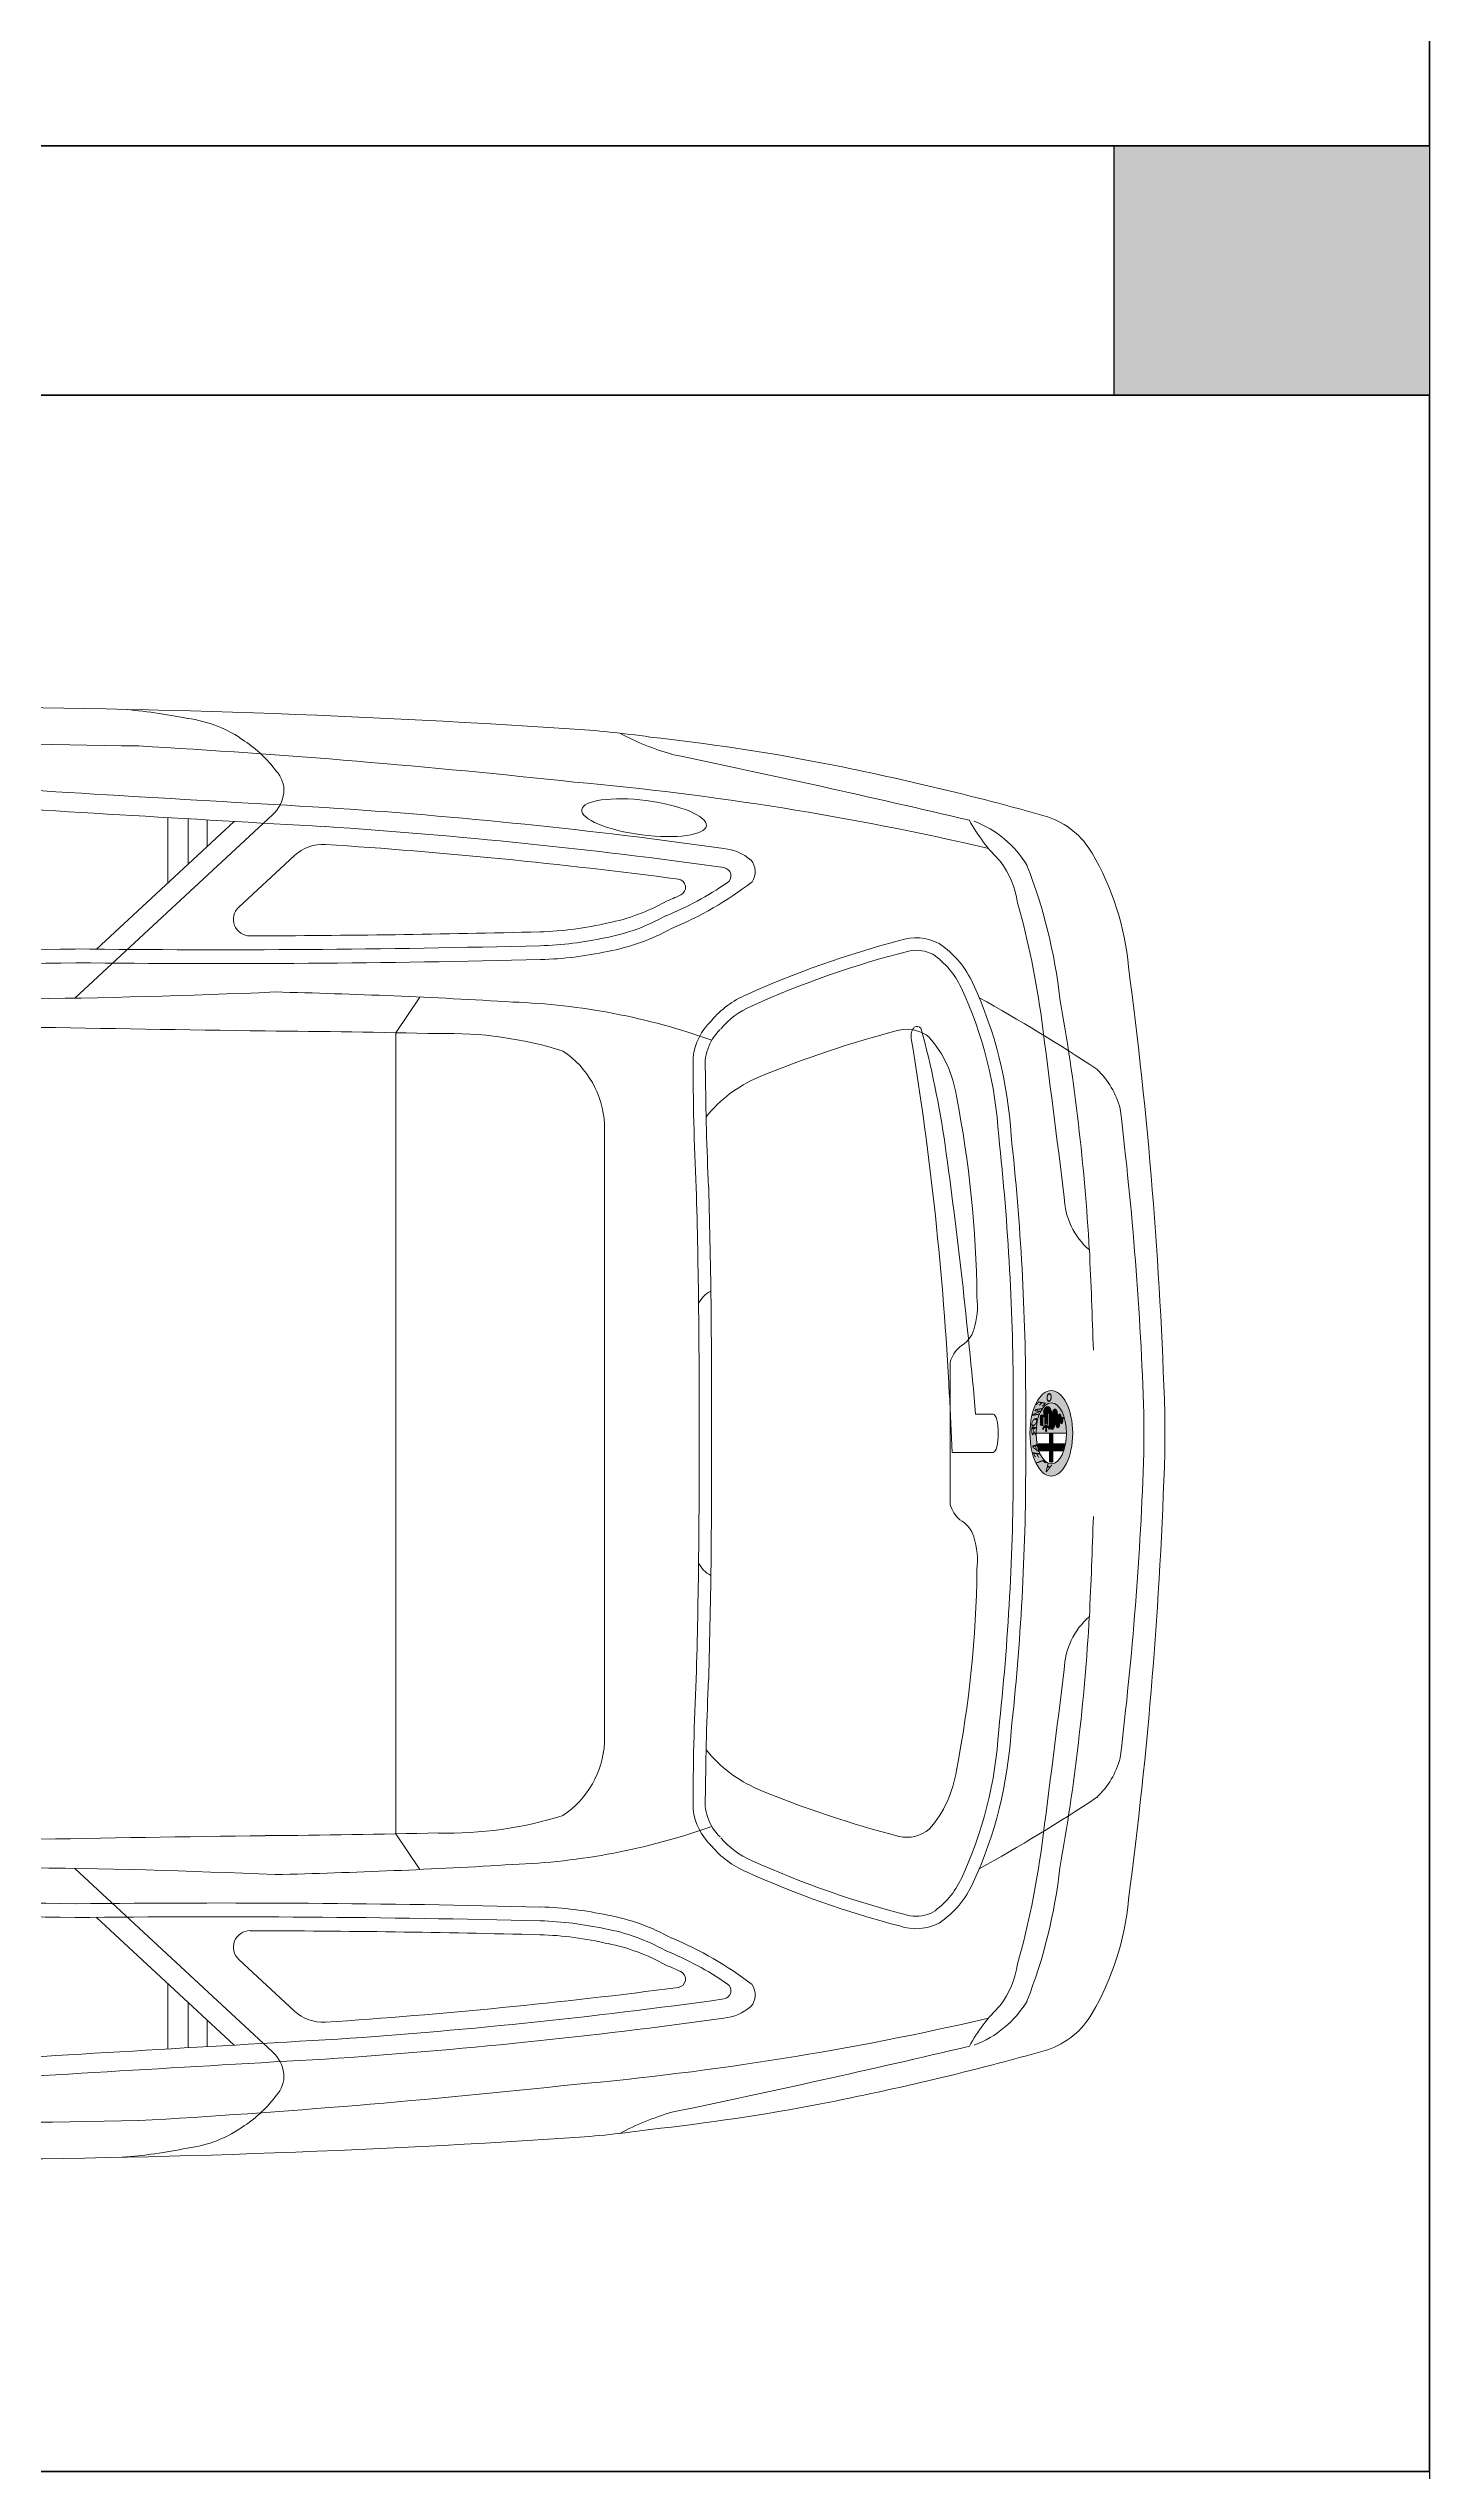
# Model space of a CAD drawing. Header units: metres. Extents: x 2865 to 2957, y -495 to -392.
# Drawn here: x 2876.719 to 2878.383, y -422.447 to -419.529 of the extents above; entities that cross this region are included whole.
import ezdxf

# ---------------------------------------------------------------- set-up
doc = ezdxf.new("R2010")
doc.units = ezdxf.units.M
doc.header["$LTSCALE"] = 12.7
doc.layers.get('Defpoints').update_dxf_attribs({"color": 140})
for name, color, linetype in [('BLK_1_MAX_HEIGHT_CAL_SET_BACK', 7, 'Continuous'), ('PARKING_SLOT', 7, 'Continuous'), ('TWO_WHEELER_DRIVE_WAY', 7, 'Continuous')]:
    doc.layers.add(name, color=color, linetype=linetype)
doc.styles.add('ALFA', font='')
doc.styles.add('Annotative', font='ARIALN.TTF')
doc.styles.get('ALFA').set_extended_font_data('Arial Black')
doc.dimstyles.new('BLD OUTER', dxfattribs={"dimscale": 0.096, "dimtxt": 3, "dimasz": 1.5, "dimexe": 1.524, "dimexo": 3.96875, "dimgap": 0.889, "dimtad": 0, "dimzin": 0, "dimdsep": 46, "dimtxsty": 'Annotative', "dimblk": 'OBLIQUE', "dimcen": 0, "dimdle": 1.5, "dimclrd": 256, "dimadec": 0, "dimazin": 0, "dimtfac": 1, "dimtofl": 0, "dimtmove": 0, "dimatfit": 3, "dimldrblk": 'OPEN', "dimfxl": 0, "dimtolj": 1, "dimtzin": 0, "dimlwd": 18, "dimlwe": 18, "dimarcsym": 0})

# ---------------------------------------------------------------- blocks, each defined once
blk = doc.blocks.new('A$C1AA45CAD')
h = blk.add_hatch(color=256)
h.dxf.hatch_style = 1
h.paths.add_polyline_path([(0, 0), (-0.3, 0), (-0.3, -0.38), (0, -0.38)])
blk.add_lwpolyline([(-0.3, -0.38), (0, -0.38), (0, 0), (-0.3, 0)], close=True)
blk = doc.blocks.new('A$C43C371B0')
at = {"lineweight": 15}
h = blk.add_hatch(color=8, dxfattribs=at)
edge = h.paths.add_edge_path()
edge.add_ellipse((-0.7896, 0), major_axis=(0, -0.0515), ratio=0.5, start_angle=180, end_angle=180, ccw=False)
edge = h.paths.add_edge_path(flags=16)
edge.add_ellipse((-0.7896, 0), major_axis=(0, -0.0367), ratio=0.5, start_angle=-180, end_angle=180, ccw=False)
h = blk.add_hatch(color=8, dxfattribs=at)
edge = h.paths.add_edge_path(flags=16)
edge.add_ellipse((-0.785, 0.0123), major_axis=(0, -0.00177), ratio=0.5, start_angle=-6.9248, end_angle=75.4624)
edge.add_line((-0.7841, 0.0119), (-0.7841, 0.02))
edge.add_line((-0.7841, 0.02), (-0.7831, 0.02))
edge.add_line((-0.7831, 0.02), (-0.7831, 0.0122))
edge.add_ellipse((-0.7819, 0.013), major_axis=(0, -0.00259), ratio=0.5, start_angle=-70.9074, end_angle=7.0138)
edge.add_line((-0.7817, 0.0105), (-0.7817, 0.0199))
edge.add_line((-0.7817, 0.0199), (-0.7807, 0.0199))
edge.add_line((-0.7807, 0.0199), (-0.7807, 0.0262))
edge.add_line((-0.7807, 0.0262), (-0.7804, 0.0262))
edge.add_line((-0.7804, 0.0262), (-0.7804, 0.027))
edge.add_ellipse((-0.786, 0.0189), major_axis=(0, -0.0139), ratio=0.5, start_angle=125.6522, end_angle=160.7879)
edge.add_ellipse((-0.785, 0.0205), major_axis=(0, -0.0118), ratio=0.5, start_angle=167.0772, end_angle=196.0502)
edge.add_ellipse((-0.7854, 0.0233), major_axis=(0, -0.00891), ratio=0.5, start_angle=196.0502, end_angle=255.0584)
edge.add_ellipse((-0.7823, 0.0217), major_axis=(0, -0.0154), ratio=0.5, start_angle=255.465, end_angle=267.697)
edge.add_line((-0.79, 0.0223), (-0.79, 0.0111))
edge.add_ellipse((-0.7905, 0.0111), major_axis=(0, -0.00115), ratio=0.5, start_angle=-90, end_angle=90, ccw=False)
edge.add_line((-0.7911, 0.0111), (-0.7911, 0.0234))
edge.add_ellipse((-0.794, 0.0234), major_axis=(0, -0.00581), ratio=0.5, start_angle=90, end_angle=270)
edge.add_line((-0.7969, 0.0234), (-0.7969, 0.0112))
edge.add_ellipse((-0.7975, 0.0112), major_axis=(0, -0.00107), ratio=0.5, start_angle=-90, end_angle=90, ccw=False)
edge.add_line((-0.798, 0.0112), (-0.798, 0.0201))
edge.add_ellipse((-0.7997, 0.0201), major_axis=(0, -0.00344), ratio=0.5, start_angle=90, end_angle=270)
edge.add_line((-0.8014, 0.0201), (-0.8014, 0.0142))
edge.add_ellipse((-0.802, 0.0142), major_axis=(0, -0.00107), ratio=0.5, start_angle=-90, end_angle=90, ccw=False)
edge.add_line((-0.8025, 0.0142), (-0.8025, 0.0179))
edge.add_ellipse((-0.8033, 0.0177), major_axis=(0, -0.00157), ratio=0.5, start_angle=96.5973, end_angle=182.5647)
edge.add_ellipse((-0.8031, 0.0169), major_axis=(0, -0.00237), ratio=0.5, start_angle=188.9401, end_angle=253.4184)
edge.add_ellipse((-0.8033, 0.0158), major_axis=(0, -0.00263), ratio=0.5, start_angle=189.3553, end_angle=228.8734, ccw=False)
edge.add_ellipse((-0.8036, 0.0179), major_axis=(0, -0.000606), ratio=0.5, start_angle=97.7314, end_angle=167.0675, ccw=False)
edge.add_line((-0.8033, 0.0179), (-0.8033, 0.0142))
edge.add_ellipse((-0.8019, 0.0142), major_axis=(0, -0.00272), ratio=0.5, start_angle=-90, end_angle=90)
edge.add_line((-0.8005, 0.0142), (-0.8005, 0.0201))
edge.add_ellipse((-0.8, 0.0201), major_axis=(0, -0.000963), ratio=0.5, start_angle=90, end_angle=270, ccw=False)
edge.add_line((-0.7996, 0.0201), (-0.7996, 0.0112))
edge.add_ellipse((-0.7973, 0.0112), major_axis=(0, -0.00459), ratio=0.5, start_angle=270, end_angle=450)
edge.add_line((-0.795, 0.0112), (-0.795, 0.0234))
edge.add_ellipse((-0.7944, 0.0234), major_axis=(0, -0.00117), ratio=0.5, start_angle=90, end_angle=270, ccw=False)
edge.add_line((-0.7938, 0.0234), (-0.7938, 0.0112))
edge.add_ellipse((-0.7905, 0.0112), major_axis=(0, -0.00664), ratio=0.5, start_angle=270, end_angle=450)
edge.add_line((-0.7872, 0.0112), (-0.7872, 0.0232))
edge.add_ellipse((-0.7867, 0.0232), major_axis=(0, -0.00095), ratio=0.5, start_angle=180, end_angle=270, ccw=False)
edge.add_line((-0.7867, 0.0242), (-0.7856, 0.0242))
edge.add_ellipse((-0.7856, 0.0232), major_axis=(0, -0.00095), ratio=0.5, start_angle=90, end_angle=180, ccw=False)
edge.add_line((-0.7851, 0.0232), (-0.7851, 0.0105))
edge.add_line((-0.7851, 0.0105), (-0.7851, 0.0105))
edge = h.paths.add_edge_path(flags=16)
edge.add_line((-0.7867, 0.0051), (-0.7858, 0.0071))
edge.add_line((-0.7858, 0.0071), (-0.7842, 0.0071))
edge.add_ellipse((-0.7835, 0.008), major_axis=(0, -0.00172), ratio=0.5, start_angle=-56.5155, end_angle=-33.4845)
edge.add_line((-0.784, 0.0066), (-0.784, 0.0047))
edge.add_ellipse((-0.7835, 0.0033), major_axis=(0, -0.00166), ratio=0.5, start_angle=214.9708, end_angle=505.0292)
edge.add_line((-0.783, 0.0047), (-0.783, 0.0066))
edge.add_ellipse((-0.7835, 0.008), major_axis=(0, -0.00172), ratio=0.5, start_angle=33.4845, end_angle=56.5155)
edge.add_line((-0.7828, 0.0071), (-0.7812, 0.0071))
edge.add_line((-0.7812, 0.0071), (-0.7803, 0.0051))
edge.add_ellipse((-0.7799, 0.0057), major_axis=(0, -0.00095), ratio=0.5, start_angle=-48.6404, end_angle=131.3596)
edge.add_line((-0.7796, 0.0063), (-0.7807, 0.009))
edge.add_line((-0.7807, 0.009), (-0.7828, 0.009))
edge.add_ellipse((-0.7835, 0.008), major_axis=(0, -0.00172), ratio=0.5, start_angle=123.4845, end_angle=236.5155)
edge.add_line((-0.7842, 0.009), (-0.7862, 0.009))
edge.add_line((-0.7862, 0.009), (-0.7874, 0.0063))
edge.add_ellipse((-0.787, 0.0057), major_axis=(0, -0.00095), ratio=0.5, start_angle=228.6404, end_angle=408.6404)
h.paths.add_polyline_path([(-0.7775, 0.0217), (-0.7775, 0.0095), (-0.7793, 0.0095), (-0.7793, 0.0217)], flags=16)
edge = h.paths.add_edge_path(flags=16)
edge.add_ellipse((-0.7768, 0.0181), major_axis=(0, -0.000952), ratio=0.5, start_angle=-180, end_angle=180, ccw=False)
edge = h.paths.add_edge_path(flags=16)
edge.add_ellipse((-0.7768, 0.0206), major_axis=(0, -0.000952), ratio=0.5, start_angle=-180, end_angle=180, ccw=False)
edge = h.paths.add_edge_path(flags=16)
edge.add_ellipse((-0.7768, 0.0156), major_axis=(0, -0.000952), ratio=0.5, start_angle=-180, end_angle=180, ccw=False)
edge = h.paths.add_edge_path(flags=16)
edge.add_ellipse((-0.7768, 0.0131), major_axis=(0, -0.000952), ratio=0.5, start_angle=-180, end_angle=180, ccw=False)
edge = h.paths.add_edge_path(flags=16)
edge.add_ellipse((-0.7768, 0.0106), major_axis=(0, -0.000952), ratio=0.5, start_angle=-180, end_angle=180, ccw=False)
edge = h.paths.add_edge_path()
edge.add_ellipse((-0.7896, 0), major_axis=(0, -0.0367), ratio=0.5, start_angle=90, end_angle=270, ccw=False)
edge.add_line((-0.7712, 0), (-0.808, 0))
h = blk.add_hatch(color=8, dxfattribs=at)
edge = h.paths.add_edge_path()
edge.add_ellipse((-0.785, 0.0123), major_axis=(0, -0.00177), ratio=0.5, start_angle=-6.9248, end_angle=75.4624)
edge.add_line((-0.7841, 0.0119), (-0.7841, 0.02))
edge.add_line((-0.7841, 0.02), (-0.7831, 0.02))
edge.add_line((-0.7831, 0.02), (-0.7831, 0.0122))
edge.add_ellipse((-0.7819, 0.013), major_axis=(0, -0.00259), ratio=0.5, start_angle=-70.9074, end_angle=7.0138)
edge.add_line((-0.7817, 0.0105), (-0.7817, 0.0199))
edge.add_line((-0.7817, 0.0199), (-0.7807, 0.0199))
edge.add_line((-0.7807, 0.0199), (-0.7807, 0.0262))
edge.add_line((-0.7807, 0.0262), (-0.7804, 0.0262))
edge.add_line((-0.7804, 0.0262), (-0.7804, 0.027))
edge.add_ellipse((-0.786, 0.0189), major_axis=(0, -0.0139), ratio=0.5, start_angle=125.6522, end_angle=160.7879)
edge.add_ellipse((-0.785, 0.0205), major_axis=(0, -0.0118), ratio=0.5, start_angle=167.0772, end_angle=196.0502)
edge.add_ellipse((-0.7854, 0.0233), major_axis=(0, -0.00891), ratio=0.5, start_angle=196.0502, end_angle=255.0584)
edge.add_ellipse((-0.7823, 0.0217), major_axis=(0, -0.0154), ratio=0.5, start_angle=255.465, end_angle=267.697)
edge.add_line((-0.79, 0.0223), (-0.79, 0.0111))
edge.add_ellipse((-0.7905, 0.0111), major_axis=(0, -0.00115), ratio=0.5, start_angle=-90, end_angle=90, ccw=False)
edge.add_line((-0.7911, 0.0111), (-0.7911, 0.0234))
edge.add_ellipse((-0.794, 0.0234), major_axis=(0, -0.00581), ratio=0.5, start_angle=90, end_angle=270)
edge.add_line((-0.7969, 0.0234), (-0.7969, 0.0112))
edge.add_ellipse((-0.7975, 0.0112), major_axis=(0, -0.00107), ratio=0.5, start_angle=-90, end_angle=90, ccw=False)
edge.add_line((-0.798, 0.0112), (-0.798, 0.0201))
edge.add_ellipse((-0.7997, 0.0201), major_axis=(0, -0.00344), ratio=0.5, start_angle=90, end_angle=270)
edge.add_line((-0.8014, 0.0201), (-0.8014, 0.0142))
edge.add_ellipse((-0.802, 0.0142), major_axis=(0, -0.00107), ratio=0.5, start_angle=-90, end_angle=90, ccw=False)
edge.add_line((-0.8025, 0.0142), (-0.8025, 0.0179))
edge.add_ellipse((-0.8033, 0.0177), major_axis=(0, -0.00157), ratio=0.5, start_angle=96.5973, end_angle=182.5647)
edge.add_ellipse((-0.8031, 0.0169), major_axis=(0, -0.00237), ratio=0.5, start_angle=188.9401, end_angle=253.4184)
edge.add_ellipse((-0.8033, 0.0158), major_axis=(0, -0.00263), ratio=0.5, start_angle=189.3553, end_angle=228.8734, ccw=False)
edge.add_ellipse((-0.8036, 0.0179), major_axis=(0, -0.000606), ratio=0.5, start_angle=97.7314, end_angle=167.0675, ccw=False)
edge.add_line((-0.8033, 0.0179), (-0.8033, 0.0142))
edge.add_ellipse((-0.8019, 0.0142), major_axis=(0, -0.00272), ratio=0.5, start_angle=-90, end_angle=90)
edge.add_line((-0.8005, 0.0142), (-0.8005, 0.0201))
edge.add_ellipse((-0.8, 0.0201), major_axis=(0, -0.000963), ratio=0.5, start_angle=90, end_angle=270, ccw=False)
edge.add_line((-0.7996, 0.0201), (-0.7996, 0.0112))
edge.add_ellipse((-0.7973, 0.0112), major_axis=(0, -0.00459), ratio=0.5, start_angle=270, end_angle=450)
edge.add_line((-0.795, 0.0112), (-0.795, 0.0234))
edge.add_ellipse((-0.7944, 0.0234), major_axis=(0, -0.00117), ratio=0.5, start_angle=90, end_angle=270, ccw=False)
edge.add_line((-0.7938, 0.0234), (-0.7938, 0.0112))
edge.add_ellipse((-0.7905, 0.0112), major_axis=(0, -0.00664), ratio=0.5, start_angle=270, end_angle=450)
edge.add_line((-0.7872, 0.0112), (-0.7872, 0.0232))
edge.add_ellipse((-0.7867, 0.0232), major_axis=(0, -0.00095), ratio=0.5, start_angle=180, end_angle=270, ccw=False)
edge.add_line((-0.7867, 0.0242), (-0.7856, 0.0242))
edge.add_ellipse((-0.7856, 0.0232), major_axis=(0, -0.00095), ratio=0.5, start_angle=90, end_angle=180, ccw=False)
edge.add_line((-0.7851, 0.0232), (-0.7851, 0.0105))
edge.add_line((-0.7851, 0.0105), (-0.7851, 0.0105))
h = blk.add_hatch(color=8, dxfattribs=at)
edge = h.paths.add_edge_path()
edge.add_line((-0.7867, 0.0051), (-0.7858, 0.0071))
edge.add_line((-0.7858, 0.0071), (-0.7842, 0.0071))
edge.add_ellipse((-0.7835, 0.008), major_axis=(0, -0.00172), ratio=0.5, start_angle=-56.5155, end_angle=-33.4845)
edge.add_line((-0.784, 0.0066), (-0.784, 0.0047))
edge.add_ellipse((-0.7835, 0.0033), major_axis=(0, -0.00166), ratio=0.5, start_angle=214.9708, end_angle=505.0292)
edge.add_line((-0.783, 0.0047), (-0.783, 0.0066))
edge.add_ellipse((-0.7835, 0.008), major_axis=(0, -0.00172), ratio=0.5, start_angle=33.4845, end_angle=56.5155)
edge.add_line((-0.7828, 0.0071), (-0.7812, 0.0071))
edge.add_line((-0.7812, 0.0071), (-0.7803, 0.0051))
edge.add_ellipse((-0.7799, 0.0057), major_axis=(0, -0.00095), ratio=0.5, start_angle=-48.6404, end_angle=131.3596)
edge.add_line((-0.7796, 0.0063), (-0.7807, 0.009))
edge.add_line((-0.7807, 0.009), (-0.7828, 0.009))
edge.add_ellipse((-0.7835, 0.008), major_axis=(0, -0.00172), ratio=0.5, start_angle=123.4845, end_angle=236.5155)
edge.add_line((-0.7842, 0.009), (-0.7862, 0.009))
edge.add_line((-0.7862, 0.009), (-0.7874, 0.0063))
edge.add_ellipse((-0.787, 0.0057), major_axis=(0, -0.00095), ratio=0.5, start_angle=228.6404, end_angle=408.6404)
h = blk.add_hatch(color=8, dxfattribs=at)
h.paths.add_polyline_path([(-0.7793, 0.0217), (-0.7789, 0.0217), (-0.7789, 0.0095), (-0.7793, 0.0095)])
h.paths.add_polyline_path([(-0.7782, 0.0217), (-0.7775, 0.0217), (-0.7775, 0.0095), (-0.7782, 0.0095)])
edge = h.paths.add_edge_path()
edge.add_ellipse((-0.7768, 0.0106), major_axis=(0, -0.000952), ratio=0.5, start_angle=0, end_angle=180, ccw=False)
edge.add_ellipse((-0.7768, 0.0106), major_axis=(0, -0.000952), ratio=0.5, start_angle=180, end_angle=360, ccw=False)
edge = h.paths.add_edge_path()
edge.add_ellipse((-0.7768, 0.0131), major_axis=(0, -0.000952), ratio=0.5, start_angle=0, end_angle=180, ccw=False)
edge.add_ellipse((-0.7768, 0.0131), major_axis=(0, -0.000952), ratio=0.5, start_angle=180, end_angle=360, ccw=False)
edge = h.paths.add_edge_path()
edge.add_ellipse((-0.7768, 0.0156), major_axis=(0, -0.000952), ratio=0.5, start_angle=0, end_angle=180, ccw=False)
edge.add_ellipse((-0.7768, 0.0156), major_axis=(0, -0.000952), ratio=0.5, start_angle=180, end_angle=360, ccw=False)
edge = h.paths.add_edge_path()
edge.add_ellipse((-0.7768, 0.0181), major_axis=(0, -0.000952), ratio=0.5, start_angle=0, end_angle=180, ccw=False)
edge.add_ellipse((-0.7768, 0.0181), major_axis=(0, -0.000952), ratio=0.5, start_angle=180, end_angle=360, ccw=False)
edge = h.paths.add_edge_path()
edge.add_ellipse((-0.7768, 0.0206), major_axis=(0, -0.000952), ratio=0.5, start_angle=0, end_angle=180, ccw=False)
edge.add_ellipse((-0.7768, 0.0206), major_axis=(0, -0.000952), ratio=0.5, start_angle=180, end_angle=360, ccw=False)
blk.add_hatch(color=8, dxfattribs=at).paths.add_polyline_path([(-0.7782, 0.0095), (-0.7789, 0.0095), (-0.7789, 0.0217), (-0.7782, 0.0217)])
h = blk.add_hatch(color=8, dxfattribs=at)
edge = h.paths.add_edge_path()
edge.add_line((-0.7876, -0.0345), (-0.7876, -0.0212))
edge.add_line((-0.7876, -0.0212), (-0.7759, -0.0212))
edge.add_ellipse((-0.7896, 0), major_axis=(0, -0.0347), ratio=0.5, start_angle=52.2847, end_angle=68.2282)
edge.add_line((-0.7735, -0.0129), (-0.7876, -0.0129))
edge.add_line((-0.7876, -0.0129), (-0.7876, -0.0006))
edge.add_line((-0.7876, -0.0006), (-0.7916, -0.0006))
edge.add_line((-0.7916, -0.0006), (-0.7916, -0.0129))
edge.add_line((-0.7916, -0.0129), (-0.8057, -0.0129))
edge.add_ellipse((-0.7896, 0), major_axis=(0, -0.0347), ratio=0.5, start_angle=-68.2282, end_angle=-52.2847)
edge.add_line((-0.8033, -0.0212), (-0.7916, -0.0212))
edge.add_line((-0.7916, -0.0212), (-0.7916, -0.0345))
edge.add_ellipse((-0.7896, 0), major_axis=(0, -0.0347), ratio=0.5, start_angle=-6.5301, end_angle=6.709)
at = {"color": 8, "lineweight": 15}
for p, q in [((0.3867, 0.5239), (0.1484, 0.7447)), ((0.3605, 0.5828), (0.1945, 0.7366)), ((0.2272, 0.7385), (0.2272, 0.7063)), ((0.25, 0.7398), (0.25, 0.6852)), ((0.2746, 0.7412), (0.2746, 0.6624)), ((0.1892, 0.6335), (0.122, 0.6957)), ((0, 0.4823), (-0.0288, 0.5252)), ((0, 0), (0, 0.4823)), ((-0.2514, 0), (-0.2514, 0.3723)), ((-0.6679, 0), (-0.6679, 0.0857)), ((-0.7588, 0), (-0.7588, 0.0373)), ((-0.7438, 0), (-0.7438, 0.0359)), ((-0.6703, -0.023), (-0.6668, 0.0471)), ((-0.9264, 0.0237), (-0.9264, 0)), ((-0.9264, -0.0237), (-0.9264, 0)), ((-0.9012, 0.0237), (-0.9012, 0)), ((-0.9012, -0.0237), (-0.9012, 0)), ((-0.808, 0), (-0.7712, 0)), ((-0.8033, 0.0179), (-0.8033, 0.0142)), ((-0.8025, 0.0142), (-0.8025, 0.0179)), ((-0.8014, 0.0201), (-0.8014, 0.0142)), ((-0.8005, 0.0142), (-0.8005, 0.0201)), ((-0.7996, 0.0201), (-0.7996, 0.0112)), ((-0.798, 0.0112), (-0.798, 0.0201)), ((-0.7969, 0.0234), (-0.7969, 0.0112)), ((-0.795, 0.0112), (-0.795, 0.0234)), ((-0.7938, 0.0234), (-0.7938, 0.0112)), ((-0.7911, 0.0111), (-0.7911, 0.0234)), ((-0.79, 0.0223), (-0.79, 0.0111)), ((-0.7862, 0.009), (-0.7874, 0.0063)), ((-0.7872, 0.0112), (-0.7872, 0.0232)), ((-0.7867, 0.0242), (-0.7856, 0.0242)), ((-0.7867, 0.0051), (-0.7858, 0.0071)), ((-0.7842, 0.009), (-0.7862, 0.009)), ((-0.7858, 0.0071), (-0.7842, 0.0071)), ((-0.7851, 0.0232), (-0.7851, 0.0105)), ((-0.7851, 0.0105), (-0.7851, 0.0105)), ((-0.7841, 0.0119), (-0.7841, 0.02)), ((-0.7841, 0.02), (-0.7831, 0.02)), ((-0.784, 0.0066), (-0.784, 0.0047)), ((-0.7831, 0.02), (-0.7831, 0.0122)), ((-0.783, 0.0047), (-0.783, 0.0066)), ((-0.7807, 0.009), (-0.7828, 0.009)), ((-0.7828, 0.0071), (-0.7812, 0.0071)), ((-0.7817, 0.0105), (-0.7817, 0.0199)), ((-0.7817, 0.0199), (-0.7807, 0.0199)), ((-0.7812, 0.0071), (-0.7803, 0.0051)), ((-0.7807, 0.0199), (-0.7807, 0.0262)), ((-0.7807, 0.0262), (-0.7804, 0.0262)), ((-0.7796, 0.0063), (-0.7807, 0.009)), ((-0.7804, 0.0262), (-0.7804, 0.027)), ((-0.7793, 0.0095), (-0.7793, 0.0217)), ((-0.7775, 0.0217), (-0.7793, 0.0217)), ((-0.7775, 0.0095), (-0.7793, 0.0095)), ((-0.7789, 0.0095), (-0.7789, 0.0217)), ((-0.7782, 0.0095), (-0.7782, 0.0217)), ((-0.7775, 0.0095), (-0.7775, 0.0217)), ((-0.7588, 0), (-0.7588, -0.0373)), ((-0.7438, 0), (-0.7438, -0.0359)), ((-0.6985, 0.023), (-0.7197, 0.023)), ((-0.6679, 0), (-0.6679, -0.0857)), ((-0.2514, 0), (-0.2514, -0.3723)), ((0, 0), (0, -0.4823)), ((-0.7916, -0.0129), (-0.8057, -0.0129)), ((-0.8033, -0.0212), (-0.7916, -0.0212)), ((-0.7876, -0.0006), (-0.7916, -0.0006)), ((-0.7916, -0.0006), (-0.7916, -0.0129)), ((-0.7916, -0.0212), (-0.7916, -0.0345)), ((-0.7876, -0.0129), (-0.7876, -0.0006)), ((-0.7735, -0.0129), (-0.7876, -0.0129)), ((-0.7876, -0.0345), (-0.7876, -0.0212)), ((-0.7876, -0.0212), (-0.7759, -0.0212)), ((-0.7197, -0.023), (-0.6703, -0.023)), ((0, -0.4823), (-0.0288, -0.5252)), ((0.3867, -0.5239), (0.1484, -0.7447)), ((0.3605, -0.5828), (0.1945, -0.7366)), ((0.1892, -0.6335), (0.122, -0.6957)), ((0.2746, -0.7412), (0.2746, -0.6624)), ((0.25, -0.7398), (0.25, -0.6852)), ((0.2272, -0.7385), (0.2272, -0.7063))]:
    blk.add_line(p, q, dxfattribs=at)
for centre, radius, start, end in [((-0.136, -0.3363), 1.1868, 93.5391, 98.2473), ((0.5909, -11.3161), 12.1906, 89.9429, 93.76342), ((0.2698, 0.7124), 0.1494, 97.1764, 125.899), ((0.3753, 0.264), 0.6094, 94.309, 101.762), ((2.4695, -12.6831), 13.7882, 101.72484, 103.25057), ((-0.0286, -1.7192), 2.5724, 96.1948, 100.8327), ((-0.4216, 1.1257), 0.3209, 286.1338, 298.2211), ((0.8882, -9.3182), 10.1622, 93.26339, 96.23213), ((0.2645, 0.7089), 0.1493, 123.4804, 143.7014), ((-2.3812, 171.5198), 170.7135, 270.903179, 271.126227), ((0.1369, -2.522), 3.392, 101.0305, 105.7745), ((0.1687, 0.7738), 0.034, 136.2234, 184.5257), ((0.103, -2.805), 3.603, 95.0634, 103.1059), ((-4.3827, 79.9056), 79.2782, 273.2306, 273.588647), ((-4.3827, 79.8825), 79.2782, 273.2306, 273.588647), ((0.1799, 0.7775), 0.0455, 188.1599, 226.1719), ((-0.7532, 0.6486), 0.099, 108.9029, 149.9025), ((-0.6509, 0.6173), 0.128, 110.996, 148.7906), ((-0.8764, 0.8394), 0.2114, 314.5701, 331.3434), ((0.513, -5.7767), 6.5441, 93.75056, 97.97694), ((0.513, -5.7997), 6.5441, 93.75056, 97.97705), ((-0.3892, 0.6444), 0.0599, 95.6933, 130.1446), ((0.513, -5.8211), 6.5441, 93.75216, 97.49272), ((0.0881, 0.659), 0.05, 47.1852, 93.7522), ((-0.5485, 0.53), 0.3356, 149.9025, 174.6027), ((-0.1681, 0.4523), 0.6358, 158.6661, 173.6076), ((-0.6428, 0.6239), 0.1071, 142.7257, 172.0287), ((-0.4109, 0.6762), 0.022, 140.2004, 214.1086), ((-0.3937, 0.6711), 0.01, 97.977, 235.6851), ((-0.1743, 0.9925), 0.4159, 232.2202, 247.7272), ((-0.1743, 0.9925), 0.3992, 235.6851, 247.8735), ((-0.339, 0.6572), 0.01, 97.4927, 244.9683), ((-0.1743, 1.0098), 0.3992, 244.9683, 247.8735), ((0.2228, 0.3648), 1.0096, 164.2542, 172.4746), ((-0.211, 0.8414), 0.2313, 240.5458, 258.8513), ((-0.211, 0.8242), 0.2313, 240.5458, 259.7861), ((-0.1613, 1.015), 0.4115, 256.7351, 268.2839), ((0.1756, 0.6188), 0.02, 269.8544, 47.1852), ((-0.5896, 0.4933), 0.1162, 124.0023, 155.8221), ((-0.6267, 0.5359), 0.0606, 70.8826, 117.4436), ((-0.9025, -0.5379), 1.1691, 65.7496, 75.3507), ((-0.211, 0.8242), 0.248, 240.7946, 259.7176), ((-0.1613, 1.015), 0.4282, 257.7696, 268.2891), ((0.2145, 15.9337), 15.3516, 268.54958, 270.64015), ((0.2145, 15.9337), 15.3349, 268.54972, 269.85436), ((0.6188, 14.951), 14.3699, 269.07198, 271.39361), ((4.4324, -0.1417), 5.3613, 172.4635, 178.2329), ((-0.5896, 0.4933), 0.1012, 124.5069, 154.6832), ((-0.6267, 0.5359), 0.0456, 80.9924, 116.4019), ((-0.9025, -0.5379), 1.1541, 65.743, 75.8072), ((-0.1613, 1.015), 0.4449, 257.8071, 268.2891), ((0.2135, 16.0134), 15.4479, 268.56076, 270.63689), ((0.6179, 14.9344), 14.3699, 269.07198, 271.39361), ((-0.2307, 0.328), 0.5114, 155.394, 176.5494), ((-0.2307, 0.328), 0.4964, 155.1488, 176.5917), ((-0.4673, 0.4234), 0.1139, 40.0692, 66.7434), ((0.3349, -7.3337), 7.8673, 91.38018, 93.46646), ((0.5307, 9.1396), 8.6169, 267.43725, 271.57912), ((0.4008, -1.4517), 2.2634, 119.1841, 123.382), ((1.6637, 0.081), 2.503, 169.8266, 176.7974), ((27.0503, -3.1583), 28.0674, 172.51692, 172.95449), ((-0.4673, 0.4234), 0.0989, 40.0692, 66.8163), ((-0.1121, -0.2799), 0.7996, 92.0603, 109.6288), ((-0.432, 0.4432), 0.0745, 7.229, 45.9082), ((-0.5381, 0.3857), 0.1386, 138.9736, 171.665), ((3.134, -0.1425), 3.8055, 170.6562, 177.1445), ((0.5296, 0.1747), 1.2037, 164.9189, 171.783), ((-0.6158, 0.4444), 0.042, 76.7307, 129.7284), ((-0.628, 0.483), 0.0067, 59.3103, 133.9532), ((-0.637, 0.4783), 0.0163, 349.8443, 40.1825), ((-0.9272, -0.7569), 1.283, 67.4994, 75.5074), ((-0.432, 0.4432), 0.0595, 351.7294, 45.9082), ((-0.0625, 0.0153), 0.4661, 88.6446, 107.3425), ((0.2575, -12.6744), 13.1592, 90.43682, 91.34543), ((-0.5057, 51.7747), 51.2945, 270.74054, 271.38588), ((-0.7763, 0.3661), 0.0993, 133.363, 165.6904), ((-3.4661, 0.4482), 3.108, 357.19, 0.0808), ((-0.1398, 0.3669), 0.1117, 123.4777, 177.2371), ((-0.5, 0.2795), 0.1619, 38.834, 66.8217), ((-3.4661, 0.4482), 3.093, 357.1871, 359.749), ((3.3809, -0.1251), 4.2847, 173.086, 178.0102), ((0.604, 0.1529), 1.304, 168.8165, 179.4973), ((2.1939, 0.0366), 2.9527, 173.7349, 179.9864), ((2.1939, 0.0366), 2.9377, 173.7276, 180.0136), ((5.9095, -0.5628), 6.6339, 172.11993, 174.93424), ((8.624, 0.0457), 9.0044, 178.40483, 180.29095), ((8.624, 0.0457), 8.9894, 178.40584, 180.29144), ((-0.8917, 0.2865), 0.0865, 310.551, 358.5883), ((6.3583, -0.1271), 7.2022, 177.23159, 178.19216), ((-0.6007, 0.1535), 0.0999, 173.8186, 196.7339), ((-0.3928, 0.1434), 0.0307, 23.6001, 64.2722), ((-0.6628, 0.1351), 0.0351, 197.0394, 241.9145), ((-0.7084, 0.0733), 0.0424, 17.01, 46.5829), ((8.624, -0.0457), 9.0044, 179.70905, 181.59517), ((4.4324, 0.1417), 5.3613, 181.7671, 187.5365), ((3.3809, 0.1251), 4.2847, 181.9898, 186.914), ((8.624, -0.0457), 8.9894, 179.70856, 181.59416), ((2.1939, -0.0366), 2.9527, 180.0136, 186.2651), ((2.1939, -0.0366), 2.9377, 179.9864, 186.2724), ((-0.7084, -0.0733), 0.0424, 313.4171, 342.99), ((6.3583, 0.1271), 7.2022, 181.80784, 182.76841), ((-0.6628, -0.1351), 0.0351, 118.0855, 162.9606), ((-0.6007, -0.1535), 0.0999, 163.2661, 186.1814), ((0.604, -0.1529), 1.304, 180.5027, 191.1835), ((-0.3928, -0.1434), 0.0307, 295.7278, 336.3999), ((1.6637, -0.081), 2.503, 183.2026, 190.1734), ((-0.8917, -0.2865), 0.0865, 1.4117, 49.449), ((27.0503, 3.1583), 28.0674, 187.04551, 187.48308), ((-3.4661, -0.4482), 3.093, 0.251, 2.8129), ((-3.4661, -0.4482), 3.108, 359.9192, 2.81), ((-0.2307, -0.328), 0.5114, 183.4506, 204.606), ((-0.2307, -0.328), 0.4964, 183.4083, 204.8512), ((-0.1398, -0.3669), 0.1117, 182.7629, 236.5223), ((-0.7763, -0.3661), 0.0993, 194.3096, 226.637), ((-0.5381, -0.3857), 0.1386, 188.335, 221.0264), ((-0.5, -0.2795), 0.1619, 293.1783, 321.166), ((-0.9272, 0.7569), 1.283, 284.4926, 292.5006), ((-0.432, -0.4432), 0.0595, 314.0918, 8.2706), ((0.4008, 1.4517), 2.2634, 236.618, 240.8159), ((-0.432, -0.4432), 0.0745, 314.0918, 352.771), ((-0.0625, -0.0153), 0.4661, 252.6575, 271.3554), ((-0.6158, -0.4444), 0.042, 230.2716, 283.2693), ((-0.4673, -0.4234), 0.0989, 293.1837, 319.9308), ((-0.1121, 0.2799), 0.7996, 250.3712, 267.9397), ((0.2575, 12.6744), 13.1592, 268.65457, 269.56318), ((-0.5057, -51.7747), 51.2945, 88.61412, 89.25946), ((-0.1681, -0.4523), 0.6358, 186.3924, 201.3339), ((0.2228, -0.3648), 1.0096, 187.5254, 195.7458), ((-0.9025, 0.5379), 1.1541, 284.1928, 294.257), ((-0.4673, -0.4234), 0.1139, 293.2566, 319.9308), ((0.3349, 7.3337), 7.8673, 266.53354, 268.61982), ((0.5307, -9.1396), 8.6169, 88.42088, 92.56275), ((-0.5896, -0.4933), 0.1162, 204.1779, 235.9977), ((-0.5896, -0.4933), 0.1012, 205.3168, 235.4931), ((-0.9025, 0.5379), 1.1691, 284.6493, 294.2504), ((-0.5485, -0.53), 0.3356, 185.3973, 210.0975), ((-0.6267, -0.5359), 0.0456, 243.5981, 279.0076), ((-0.211, -0.8242), 0.248, 100.2824, 119.2054), ((-0.1613, -1.015), 0.4449, 91.7109, 102.1929), ((0.2135, -16.0134), 15.4479, 89.36311, 91.43924), ((0.2145, -15.9337), 15.3516, 89.35985, 91.45042), ((0.6179, -14.9344), 14.3699, 88.60639, 90.92802), ((0.6188, -14.951), 14.3699, 88.60639, 90.92802), ((-0.6267, -0.5359), 0.0606, 242.5564, 289.1174), ((-0.1743, -0.9925), 0.4159, 112.2728, 127.7798), ((-0.211, -0.8242), 0.2313, 100.2139, 119.4542), ((-0.1613, -1.015), 0.4115, 91.7161, 103.2649), ((-0.1613, -1.015), 0.4282, 91.7109, 102.2304), ((0.2145, -15.9337), 15.3349, 90.14564, 91.45028), ((0.1756, -0.6188), 0.02, 312.8148, 90.1456), ((-0.6428, -0.6239), 0.1071, 187.9713, 217.2743), ((-0.1743, -0.9925), 0.3992, 112.1265, 124.3149), ((-0.1743, -1.0098), 0.3992, 112.1265, 115.0317), ((-0.211, -0.8414), 0.2313, 101.1487, 119.4542), ((-0.4109, -0.6762), 0.022, 145.8914, 219.7996), ((-0.3937, -0.6711), 0.01, 124.3149, 262.023), ((-0.339, -0.6572), 0.01, 115.0317, 262.5073), ((0.513, 5.8211), 6.5441, 262.50728, 266.24784), ((-0.7532, -0.6486), 0.099, 210.0975, 251.0971), ((-0.6509, -0.6173), 0.128, 211.2094, 249.004), ((-0.8764, -0.8394), 0.2114, 28.6566, 45.4299), ((-0.3892, -0.6444), 0.0599, 229.8554, 264.3067), ((0.513, 5.7997), 6.5441, 262.02295, 266.24944), ((0.0881, -0.659), 0.05, 266.2478, 312.8148), ((0.103, 2.805), 3.603, 256.8941, 264.9366), ((0.513, 5.7767), 6.5441, 262.02306, 266.24944), ((0.1369, 2.522), 3.392, 254.2255, 258.9695), ((2.4695, 12.6831), 13.7882, 256.74943, 258.27516), ((-4.3827, -79.8825), 79.2782, 86.411353, 86.7694), ((-4.3827, -79.9056), 79.2782, 86.411353, 86.7694), ((0.1799, -0.7775), 0.0455, 133.8281, 171.8401), ((0.8882, 9.3182), 10.1622, 263.76787, 266.73661), ((0.1687, -0.7738), 0.034, 175.4743, 223.7766), ((-0.0286, 1.7192), 2.5724, 259.1673, 263.8052), ((0.2645, -0.7089), 0.1493, 216.2986, 236.5196), ((-0.4216, -1.1257), 0.3209, 61.7789, 73.8662), ((-0.136, 0.3363), 1.1868, 261.7527, 266.4609), ((0.2698, -0.7124), 0.1494, 234.101, 262.8236), ((-2.3812, -171.5198), 170.7135, 88.873773, 89.096821), ((0.5909, 11.3161), 12.1906, 266.23658, 270.0571), ((0.3753, -0.264), 0.6094, 258.238, 265.691)]:
    blk.add_arc(centre, radius, start, end, dxfattribs=at)
at = {"color": 8, "lineweight": 15, "extrusion": (0, 0, -1)}
blk.add_ellipse((-0.2991, 0.7411), major_axis=(0.075, 0.0097), ratio=0.275053, dxfattribs=at)
for centre, major_axis, ratio, start_param, end_param in [((-0.7896, 0), (0, -0.0515), 0.5, 3.141593, 9.424778), ((-0.7896, 0), (0, -0.0367), 0.5, 3.141593, 9.424778), ((-0.794, 0.0234), (0, -0.00581), 0.5, 1.570796, 4.712389), ((-0.7854, 0.0233), (0, -0.00891), 0.5, 1.831576, 2.861463), ((-0.785, 0.0205), (0, -0.0118), 0.5, 2.861463, 3.367139), ((-0.786, 0.0189), (0, -0.0139), 0.5, 3.476907, 4.09014), ((-0.8031, 0.0169), (0, -0.00237), 0.5, 1.860201, 2.985559), ((-0.8033, 0.0158), (0, -0.00263), 0.5, 2.288591, 2.978312), ((-0.8036, 0.0179), (0, -0.000606), 0.5, 3.367307, 4.57745), ((-0.8033, 0.0177), (0, -0.00157), 0.5, 3.09683, 4.597244), ((-0.8019, 0.0142), (0, -0.00272), 0.5, 4.712389, 7.853982), ((-0.802, 0.0142), (0, -0.00107), 0.5, 4.712389, 7.853982), ((-0.7997, 0.0201), (0, -0.00344), 0.5, 1.570796, 4.712389), ((-0.8, 0.0201), (0, -0.000963), 0.5, 1.570796, 4.712389), ((-0.7973, 0.0112), (0, -0.00459), 0.5, 4.712389, 7.853982), ((-0.7975, 0.0112), (0, -0.00107), 0.5, 4.712389, 7.853982), ((-0.7944, 0.0234), (0, -0.00117), 0.5, 1.570796, 4.712389), ((-0.7905, 0.0112), (0, -0.00664), 0.5, -1.570796, 1.570796), ((-0.7905, 0.0111), (0, -0.00115), 0.5, 4.712389, 7.853982), ((-0.7823, 0.0217), (0, -0.0154), 0.5, 1.610992, 1.82448), ((-0.787, 0.0057), (0, -0.00095), 0.5, -0.848935, 2.292658), ((-0.7867, 0.0232), (0, -0.00095), 0.5, 1.570796, 3.141593), ((-0.7856, 0.0232), (0, -0.00095), 0.5, 3.141593, 4.712389), ((-0.785, 0.0123), (0, -0.00177), 0.5, -1.317068, 0.120861), ((-0.7835, 0.0033), (0, -0.00166), 0.5, 3.751948, 8.814423), ((-0.7835, 0.008), (0, -0.00172), 0.5, 2.155212, 4.127974), ((-0.7835, 0.008), (0, -0.00172), 0.5, 0.584415, 0.986381), ((-0.7819, 0.013), (0, -0.00259), 0.5, -0.122415, 1.237568), ((-0.7835, 0.008), (0, -0.00172), 0.5, -0.986381, -0.584415), ((-0.7799, 0.0057), (0, -0.00095), 0.5, 3.990528, 7.13212), ((-0.7768, 0.0206), (0, -0.000952), 0.5, 3.141593, 9.424778), ((-0.7768, 0.0181), (0, -0.000952), 0.5, 3.141593, 9.424778), ((-0.7768, 0.0156), (0, -0.000952), 0.5, 3.141593, 9.424778), ((-0.7768, 0.0131), (0, -0.000952), 0.5, 3.141593, 9.424778), ((-0.7768, 0.0106), (0, -0.000952), 0.5, 3.141593, 9.424778), ((-0.7197, 0), (0, 0.023), 0.257627, 3.141593, 6.283185), ((-0.7896, 0), (0, -0.0347), 0.5, 0.91254, 1.190807), ((-0.7896, 0), (0, -0.0347), 0.5, -1.190807, -0.91254), ((-0.7896, 0), (0, -0.0347), 0.5, -0.117095, 0.113972)]:
    blk.add_ellipse(centre, major_axis=major_axis, ratio=ratio, start_param=start_param, end_param=end_param, dxfattribs=at)
at = {"color": 8, "lineweight": 15, "style": 'ALFA'}
for s, height, rotation, oblique, width, p in [('O', 0.0104, 1.6735, 358.745, 0.50032, (-0.7901, 0.0378)), ('E', 0.00808, 312.8907, 32.0468, 0.83694, (-0.7841, 0.0371)), ('M', 0.00666, 297.1015, 36.8625, 1.23257, (-0.7788, 0.0312)), ('O', 0.00568, 284.2107, 31.1579, 1.693777, (-0.7737, 0.02)), ('R', 0.00523, 270.6004, 1.8, 1.999341, (-0.771, 0.0088)), ('F', 0.00674, 241.9527, 323.1855, 1.202453, (-0.7747, -0.0233)), ('A', 0.00574, 254.7382, 327.7591, 1.655806, (-0.7719, -0.0129)), ('A', 0.0102, 194.9518, 348.8677, 0.526274, (-0.7849, -0.0365)), ('L', 0.00859, 221.0824, 331.2131, 0.739512, (-0.7791, -0.0317))]:
    blk.add_text(s, height=height, rotation=rotation, dxfattribs=dict(at, oblique=oblique, width=width)).set_placement(p)
blk = doc.blocks.new('A$C3D04333F')
blk.add_lwpolyline([(0, 0), (5, 0), (5, 2.5), (0, 2.5)], close=True)
at = {"xscale": -1}
blk.add_blockref('A$C43C371B0', (3.7548, 1.25), dxfattribs=at)
blk = doc.blocks.new('_Oblique')
at = {"color": 0, "linetype": 'ByBlock', "lineweight": -2}
blk.add_line((-0.5, -0.5), (0.5, 0.5), dxfattribs=at)
blk = doc.blocks.new('*D117')
at = {"layer": 'BLK_1_MAX_HEIGHT_CAL_SET_BACK', "lineweight": 18}
for p, q in [((2878.5025, -394.5023), (2878.5025, -427.3397)), ((2878.5025, -461.1006), (2878.5025, -428.2632))]:
    blk.add_line(p, q, dxfattribs=at)
at = {"layer": 'BLK_1_MAX_HEIGHT_CAL_SET_BACK', "color": 0, "lineweight": 18}
for p, q in [((2878.1215, -394.6463), (2878.3562, -394.6463)), ((2878.1215, -460.9566), (2878.3562, -460.9566))]:
    blk.add_line(p, q, dxfattribs=at)
at = {"layer": 'Defpoints', "color": 0}
for p in [(2878.5025, -394.6463), (2878.5025, -460.9566), (2878.5025, -460.9566)]:
    blk.add_point(p, dxfattribs=at)
at = {"layer": 'BLK_1_MAX_HEIGHT_CAL_SET_BACK', "lineweight": 18, "xscale": 0.144, "yscale": 0.144, "zscale": 0.144}
for p, rotation in [((2878.5025, -394.6463), 90), ((2878.5025, -460.9566), 270)]:
    blk.add_blockref('_Oblique', p, dxfattribs=dict(at, rotation=rotation))
at = {"layer": 'BLK_1_MAX_HEIGHT_CAL_SET_BACK', "color": 0, "insert": (2878.5025, -427.8015), "char_height": 0.288, "attachment_point": 5, "rotation": 90, "style": 'Annotative'}
blk.add_mtext('\\A1;66.31', dxfattribs=at)
blk = doc.blocks.new('_Open')
at = {"color": 0, "linetype": 'ByBlock', "lineweight": -2}
for p, q in [((-1, 0.167), (0, 0)), ((-1, -0.167), (0, 0)), ((0, 0), (-1, 0))]:
    blk.add_line(p, q, dxfattribs=at)

msp = doc.modelspace()

# ---------------------------------------------------------------- linework, layer by layer
at = {"layer": 'PARKING_SLOT', "color": 30}
for points in [[(2873.3827, -419.6466), (2873.3827, -417.1466), (2878.3827, -417.1466), (2878.3827, -419.6466)], [(2873.3827, -422.4466), (2873.3827, -419.9466), (2878.3827, -419.9466), (2878.3827, -422.4466)], [(2873.3827, -424.9466), (2873.3827, -422.4466), (2878.3827, -422.4466), (2878.3827, -424.9466)]]:
    msp.add_lwpolyline(points, close=True, dxfattribs=at)
at = {"layer": 'TWO_WHEELER_DRIVE_WAY', "color": 6}
msp.add_lwpolyline([(2878.3827, -439.7566), (2884.3828, -439.7566), (2884.3828, -405.4126), (2878.3827, -405.4102)], close=True, dxfattribs=at)

# ---------------------------------------------------------------- block references
for p in [(2873.3827, -419.6466), (2873.3827, -422.4466)]:
    msp.add_blockref('A$C3D04333F', p)
at = {"xscale": -1, "rotation": 270.0000000000001}
msp.add_blockref('A$C1AA45CAD', (2878.3827, -419.6466), dxfattribs=at)

# ---------------------------------------------------------------- dimensions: what is measured, and where the dimension line sits
at = {"layer": 'BLK_1_MAX_HEIGHT_CAL_SET_BACK', "color": 6}
dim = msp.add_aligned_dim(p1=(2878.5025, -394.6463), p2=(2878.5025, -460.9566), distance=0, dimstyle='BLD OUTER', override={"dimpost": '\\X'}, dxfattribs=at)
dim.commit()
dim.dimension.update_dxf_attribs({"geometry": '*D117', "text_midpoint": (2878.5025, -427.8015)})

doc.saveas('drawing.dxf')
